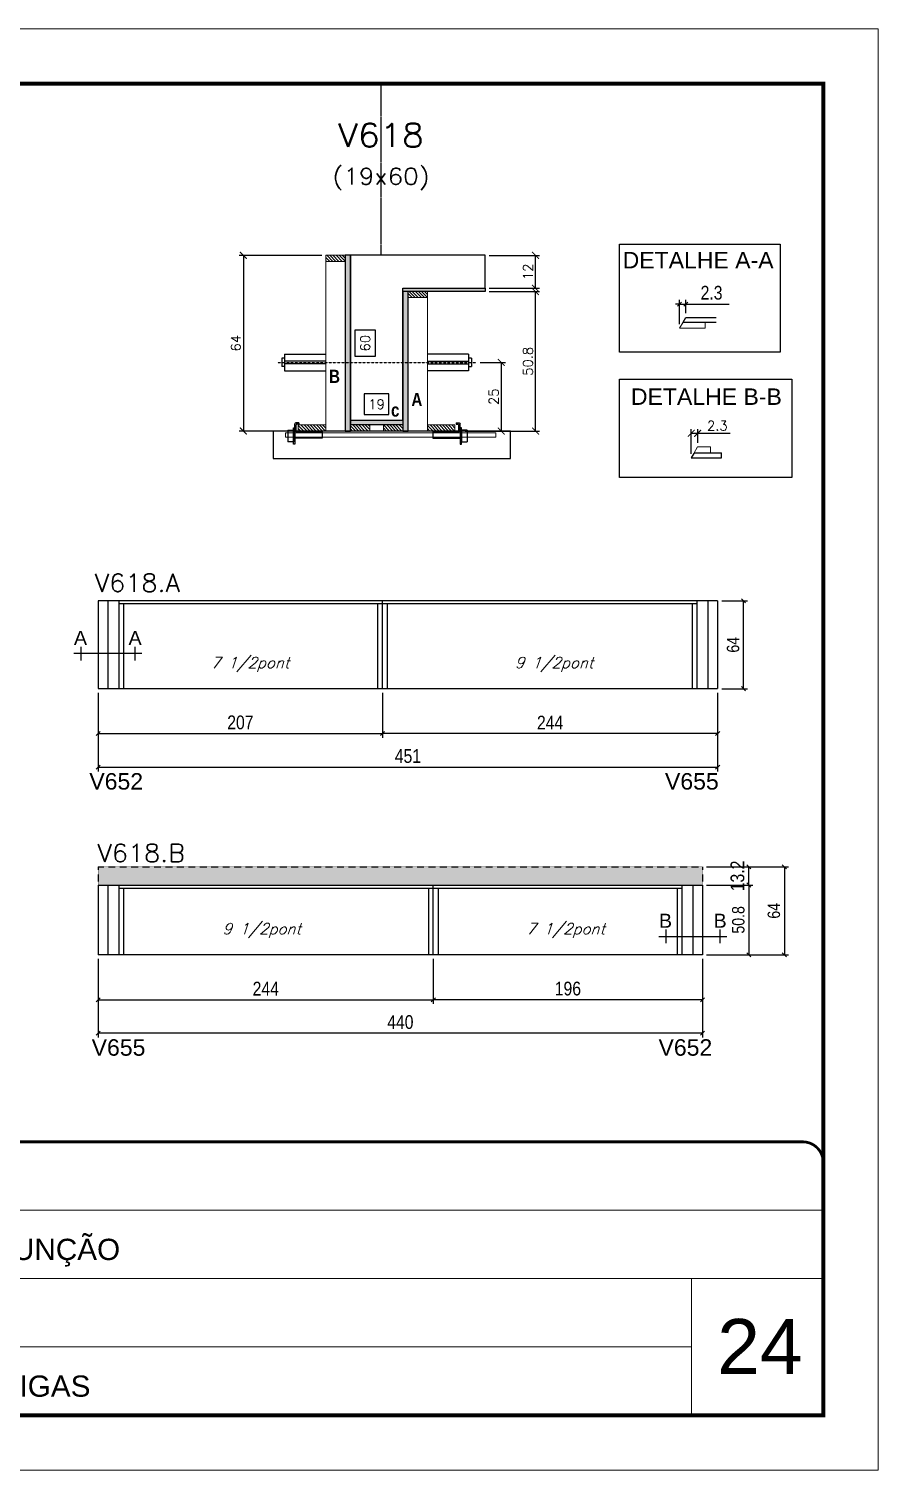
# Model space of a CAD drawing. Extents: x -20960 to -5926, y -2106 to 21915.
# Drawn here: x -6572 to -5953, y 15123 to 16173 of the extents above; entities that cross this region are included whole.
import ezdxf
from ezdxf.enums import TextEntityAlignment as Align

# ---------------------------------------------------------------- set-up
doc = ezdxf.new("R2010")
doc.units = 0
for name, pattern in [('CONTINUO', [0]), ('DASHED', [0.75, 0.5, -0.25]), ('HIDDEN', [0.375, 0.25, -0.125])]:
    doc.linetypes.add(name, pattern=pattern)
for name, color, linetype in [('5', 5, 'Continuous'), ('barrote', 251, 'Continuous'), ('COTA', 241, 'Continuous'), ('Cota Seção (2x)', 4, 'Continuous'), ('detalhes', 4, 'Continuous'), ('Painéis', 200, 'Continuous'), ('presilha', 1, 'Continuous'), ('SARR_2.2x7', 40, 'Continuous'), ('SARR_3.5x7', 81, 'Continuous'), ('TENSOR', 3, 'Continuous'), ('texto', 7, 'Continuous'), ('Texto de Titulo', 7, 'Continuous'), ('Texto Qtd Sarr', 242, 'Continuous')]:
    doc.layers.add(name, color=color, linetype=linetype)
for name, color, linetype, lineweight in [('CARIMBO', 255, 'Continuous', 9), ('CONCRETO', 251, 'Continuous', 25), ('Folhas', 255, 'Continuous', 9), ('Hachura', 251, 'Continuous', 9), ('Madeira', 126, 'Continuous', 18), ('Sarr 2.2x7', 40, 'Continuous', 9), ('SARRAFO DE PRESSAO', 251, 'DASHED', 9), ('SCO-___-LAJ', 2, 'Continuous', 0), ('Texto Seção', 7, 'Continuous', 15)]:
    doc.layers.add(name, color=color, linetype=linetype, lineweight=lineweight)
doc.styles.add('ARIAL', font='arial.ttf')
doc.styles.add('COTA TECNICA', font='techl___.ttf', dxfattribs={"height": 10})
doc.styles.add('COTA TECNICA-50', font='techl___.ttf', dxfattribs={"height": 9})
doc.styles.add('REGUA-120', font='ROMANS.shx', dxfattribs={"height": 15})
doc.styles.add('Romans', font='romans.shx')
doc.styles.get("Standard").update_dxf_attribs({"font": 'arial.ttf'})
doc.styles.add('TECNICA', font='techb___.ttf', dxfattribs={"height": 10})
doc.dimstyles.new('COTA PAINEL-50', dxfattribs={"dimtxt": 9, "dimasz": 3, "dimexe": 3, "dimexo": 3, "dimgap": 3, "dimtad": 1, "dimdec": 1, "dimzin": 12, "dimdsep": 46, "dimtxsty": 'COTA TECNICA-50', "dimblk1": 'OBLIQUE', "dimblk2": 'OBLIQUE', "dimsah": 1, "dimcen": 0.9, "dimclrd": 4, "dimclre": 4, "dimclrt": 240, "dimadec": 1, "dimazin": 3, "dimtfac": 1, "dimtdec": 1, "dimtmove": 0, "dimatfit": 3, "dimfxl": 1, "dimtolj": 1, "dimtzin": 12, "dimarcsym": 0})
doc.dimstyles.new('Cota Seção (2x)', dxfattribs={"dimtxt": 7, "dimasz": 5, "dimexe": 3, "dimexo": 3, "dimgap": 2, "dimtad": 3, "dimdec": 1, "dimlfac": 0.5, "dimzin": 12, "dimdsep": 46, "dimtxsty": 'Romans', "dimblk": 'ARCHTICK', "dimcen": 0, "dimclrd": 4, "dimclre": 4, "dimclrt": 1, "dimadec": 1, "dimazin": 3, "dimtfac": 1, "dimtdec": 1, "dimtmove": 0, "dimatfit": 3, "dimldrblk": 'OBLIQUE', "dimfxl": 1, "dimtolj": 1, "dimtzin": 12, "dimarcsym": 0})
doc.dimstyles.new('Cota Seção interna', dxfattribs={"dimtxt": 7, "dimasz": 6, "dimexe": 0.18, "dimexo": 2, "dimgap": -4, "dimtad": 3, "dimdec": 1, "dimlfac": 0.5, "dimzin": 12, "dimdsep": 46, "dimtxsty": 'Romans', "dimblk": 'ARCHTICK', "dimcen": 0.09, "dimse1": 1, "dimse2": 1, "dimsd1": 1, "dimsd2": 1, "dimclrd": 180, "dimclre": 5, "dimclrt": 1, "dimadec": 0, "dimazin": 3, "dimtfac": 1, "dimtdec": 1, "dimtofl": 0, "dimtmove": 0, "dimatfit": 3, "dimldrblk": 'ARCHTICK', "dimfxl": 1, "dimtolj": 1, "dimtzin": 0, "dimarcsym": 0})
doc.dimstyles.new('PAINEL', dxfattribs={"dimtxt": 10, "dimasz": 3, "dimexe": 3, "dimexo": 3, "dimgap": 3, "dimtad": 1, "dimdec": 1, "dimzin": 12, "dimdsep": 46, "dimtxsty": 'COTA TECNICA', "dimblk1": 'OBLIQUE', "dimblk2": 'OBLIQUE', "dimsah": 1, "dimcen": 0.9, "dimclrd": 4, "dimclre": 4, "dimclrt": 240, "dimadec": 1, "dimazin": 3, "dimtfac": 1, "dimtdec": 1, "dimtmove": 0, "dimatfit": 3, "dimfxl": 1, "dimtolj": 1, "dimtzin": 12, "dimarcsym": 0})

# ---------------------------------------------------------------- blocks, each defined once
blk = doc.blocks.new('9999999999')
at = {"color": 30, "linetype": 'CONTINUO'}
for p, q in [((98564.6, 34379.6), (99584, 34379.6)), ((98564.6, 34329.8), (99488, 34329.8)), ((99584, 34329.8), (99488, 34329.8)), ((99488, 34329.8), (99488, 34230.2)), ((98564.6, 34280), (99488, 34280))]:
    blk.add_line(p, q, dxfattribs=at)
at = {"color": 30, "linetype": 'CONTINUO', "const_width": 2}
blk.add_lwpolyline([(99584, 34230.2), (99584, 34414.4, 0.414214), (99569, 34429.4), (98229, 34429.4, 0.414214), (98214, 34414.4), (98214, 34245.2, 0.414214), (98229, 34230.2), (99584, 34230.2)], format="xyb", dxfattribs=at)
at = {"layer": 'Folhas'}
blk.add_lwpolyline([(98139, 34190.2), (99624, 34190.2), (99624, 35240.2), (98139, 35240.2)], close=True, dxfattribs=at)
at = {"layer": 'Folhas', "color": 30, "const_width": 3}
blk.add_lwpolyline([(98214, 34230.2), (99584, 34230.2), (99584, 35200.2), (98214, 35200.2)], close=True, dxfattribs=at)
at = {"color": 7, "linetype": 'Continuous', "ltscale": 5, "style": 'ARIAL'}
for s, p in [('HOSPITAL ASSUNÇÃO', (98837.7, 34343.3)), ('LATERAIS DE VIGAS', (98837.7, 34243.7))]:
    blk.add_text(s, height=15.483, dxfattribs=at).set_placement(p)
blk = doc.blocks.new('_Oblique')
at = {"color": 0, "linetype": 'ByBlock', "lineweight": -2}
blk.add_line((-0.5, -0.5), (0.5, 0.5), dxfattribs=at)
blk = doc.blocks.new('*D611')
at = {"layer": 'COTA', "color": 4, "linetype": 'ByBlock', "lineweight": -2, "transparency": 16777216}
for p, q in [((-6521.4, 15688.8), (-6521.4, 15656.1)), ((-6314.4, 15688.8), (-6314.4, 15656.1)), ((-6521.4, 15659.1), (-6314.4, 15659.1))]:
    blk.add_line(p, q, dxfattribs=at)
at = {"layer": 'Defpoints', "color": 0, "linetype": 'ByBlock', "transparency": 16777216}
for p in [(-6521.4, 15691.8), (-6314.4, 15691.8), (-6314.4, 15659.1)]:
    blk.add_point(p, dxfattribs=at)
at = {"layer": 'COTA', "color": 4, "linetype": 'ByBlock', "lineweight": -2, "transparency": 16777216, "xscale": 3, "yscale": 3, "zscale": 3, "rotation": 180}
blk.add_blockref('_Oblique', (-6521.4, 15659.1), dxfattribs=at)
at = {"layer": 'COTA', "color": 4, "linetype": 'ByBlock', "lineweight": -2, "transparency": 16777216, "xscale": 3, "yscale": 3, "zscale": 3}
blk.add_blockref('_Oblique', (-6314.4, 15659.1), dxfattribs=at)
at = {"layer": 'COTA', "color": 240, "linetype": 'ByBlock', "transparency": 16777216, "insert": (-6417.9, 15667.2), "char_height": 10, "attachment_point": 5, "style": 'COTA TECNICA'}
blk.add_mtext('\\A1;207', dxfattribs=at)
blk = doc.blocks.new('*D612')
at = {"layer": 'COTA', "color": 4, "linetype": 'ByBlock', "lineweight": -2, "transparency": 16777216}
for p, q in [((-6314.4, 15688.8), (-6314.4, 15656.1)), ((-6070.4, 15688.8), (-6070.4, 15656.1)), ((-6070.4, 15659.1), (-6314.4, 15659.1))]:
    blk.add_line(p, q, dxfattribs=at)
at = {"layer": 'Defpoints', "color": 0, "linetype": 'ByBlock', "transparency": 16777216}
for p in [(-6314.4, 15691.8), (-6070.4, 15691.8), (-6314.4, 15659.1)]:
    blk.add_point(p, dxfattribs=at)
at = {"layer": 'COTA', "color": 4, "linetype": 'ByBlock', "lineweight": -2, "transparency": 16777216, "xscale": 3, "yscale": 3, "zscale": 3, "rotation": 180}
blk.add_blockref('_Oblique', (-6314.4, 15659.1), dxfattribs=at)
at = {"layer": 'COTA', "color": 4, "linetype": 'ByBlock', "lineweight": -2, "transparency": 16777216, "xscale": 3, "yscale": 3, "zscale": 3}
blk.add_blockref('_Oblique', (-6070.4, 15659.1), dxfattribs=at)
at = {"layer": 'COTA', "color": 240, "linetype": 'ByBlock', "transparency": 16777216, "insert": (-6192.4, 15667.1), "char_height": 10, "attachment_point": 5, "style": 'COTA TECNICA'}
blk.add_mtext('\\A1;244', dxfattribs=at)
blk = doc.blocks.new('*D698')
at = {"layer": 'COTA', "color": 4, "lineweight": -2, "ltscale": 25, "transparency": 16777216}
for p, q in [((-6521.4, 15688.8), (-6521.4, 15631.6)), ((-6070.4, 15688.8), (-6070.4, 15631.6)), ((-6521.4, 15634.6), (-6070.4, 15634.6))]:
    blk.add_line(p, q, dxfattribs=at)
at = {"layer": 'Defpoints', "color": 0, "ltscale": 25, "transparency": 16777216}
for p in [(-6521.4, 15691.8), (-6070.4, 15691.8), (-6070.4, 15634.6)]:
    blk.add_point(p, dxfattribs=at)
at = {"layer": 'COTA', "color": 4, "lineweight": -2, "ltscale": 25, "transparency": 16777216, "xscale": 3, "yscale": 3, "zscale": 3, "rotation": 180}
blk.add_blockref('_Oblique', (-6521.4, 15634.6), dxfattribs=at)
at = {"layer": 'COTA', "color": 4, "lineweight": -2, "ltscale": 25, "transparency": 16777216, "xscale": 3, "yscale": 3, "zscale": 3}
blk.add_blockref('_Oblique', (-6070.4, 15634.6), dxfattribs=at)
at = {"layer": 'COTA', "color": 240, "ltscale": 25, "transparency": 16777216, "insert": (-6295.9, 15642.7), "char_height": 10, "attachment_point": 5, "style": 'COTA TECNICA'}
blk.add_mtext('\\A1;451', dxfattribs=at)
blk = doc.blocks.new('*D602')
at = {"layer": 'COTA', "color": 4, "linetype": 'ByBlock', "lineweight": -2, "transparency": 16777216}
for p, q in [((-6277.4, 15495), (-6277.4, 15462.2)), ((-6081.4, 15495), (-6081.4, 15462.2)), ((-6081.4, 15465.2), (-6277.4, 15465.2))]:
    blk.add_line(p, q, dxfattribs=at)
at = {"layer": 'Defpoints', "color": 0, "linetype": 'ByBlock', "transparency": 16777216}
for p in [(-6277.4, 15498), (-6081.4, 15498), (-6277.4, 15465.2)]:
    blk.add_point(p, dxfattribs=at)
at = {"layer": 'COTA', "color": 4, "linetype": 'ByBlock', "lineweight": -2, "transparency": 16777216, "xscale": 3, "yscale": 3, "zscale": 3, "rotation": 180}
blk.add_blockref('_Oblique', (-6277.4, 15465.2), dxfattribs=at)
at = {"layer": 'COTA', "color": 4, "linetype": 'ByBlock', "lineweight": -2, "transparency": 16777216, "xscale": 3, "yscale": 3, "zscale": 3}
blk.add_blockref('_Oblique', (-6081.4, 15465.2), dxfattribs=at)
at = {"layer": 'COTA', "color": 240, "linetype": 'ByBlock', "transparency": 16777216, "insert": (-6179.4, 15473.3), "char_height": 10, "attachment_point": 5, "style": 'COTA TECNICA'}
blk.add_mtext('\\A1;196', dxfattribs=at)
blk = doc.blocks.new('*D603')
at = {"layer": 'COTA', "color": 4, "linetype": 'ByBlock', "lineweight": -2, "transparency": 16777216}
for p, q in [((-6521.4, 15495), (-6521.4, 15462.2)), ((-6277.4, 15495), (-6277.4, 15462.2)), ((-6521.4, 15465.2), (-6277.4, 15465.2))]:
    blk.add_line(p, q, dxfattribs=at)
at = {"layer": 'Defpoints', "color": 0, "linetype": 'ByBlock', "transparency": 16777216}
for p in [(-6521.4, 15498), (-6277.4, 15498), (-6277.4, 15465.2)]:
    blk.add_point(p, dxfattribs=at)
at = {"layer": 'COTA', "color": 4, "linetype": 'ByBlock', "lineweight": -2, "transparency": 16777216, "xscale": 3, "yscale": 3, "zscale": 3, "rotation": 180}
blk.add_blockref('_Oblique', (-6521.4, 15465.2), dxfattribs=at)
at = {"layer": 'COTA', "color": 4, "linetype": 'ByBlock', "lineweight": -2, "transparency": 16777216, "xscale": 3, "yscale": 3, "zscale": 3}
blk.add_blockref('_Oblique', (-6277.4, 15465.2), dxfattribs=at)
at = {"layer": 'COTA', "color": 240, "linetype": 'ByBlock', "transparency": 16777216, "insert": (-6399.4, 15473.3), "char_height": 10, "attachment_point": 5, "style": 'COTA TECNICA'}
blk.add_mtext('\\A1;244', dxfattribs=at)
blk = doc.blocks.new('*D690')
at = {"layer": 'COTA', "color": 4, "lineweight": -2, "ltscale": 25, "transparency": 16777216}
for p, q in [((-6521.4, 15495), (-6521.4, 15437.8)), ((-6081.4, 15495), (-6081.4, 15437.8)), ((-6081.4, 15440.8), (-6521.4, 15440.8))]:
    blk.add_line(p, q, dxfattribs=at)
at = {"layer": 'Defpoints', "color": 0, "ltscale": 25, "transparency": 16777216}
for p in [(-6521.4, 15498), (-6081.4, 15498), (-6521.4, 15440.8)]:
    blk.add_point(p, dxfattribs=at)
at = {"layer": 'COTA', "color": 4, "lineweight": -2, "ltscale": 25, "transparency": 16777216, "xscale": 3, "yscale": 3, "zscale": 3, "rotation": 180}
blk.add_blockref('_Oblique', (-6521.4, 15440.8), dxfattribs=at)
at = {"layer": 'COTA', "color": 4, "lineweight": -2, "ltscale": 25, "transparency": 16777216, "xscale": 3, "yscale": 3, "zscale": 3}
blk.add_blockref('_Oblique', (-6081.4, 15440.8), dxfattribs=at)
at = {"layer": 'COTA', "color": 240, "ltscale": 25, "transparency": 16777216, "insert": (-6301.4, 15448.9), "char_height": 10, "attachment_point": 5, "style": 'COTA TECNICA'}
blk.add_mtext('\\A1;440', dxfattribs=at)
blk = doc.blocks.new('titulo1')
at = {"layer": 'Defpoints', "color": 252, "linetype": 'HIDDEN', "ltscale": 2}
blk.add_line((0, 0), (0, 125), dxfattribs=at)
at = {"layer": 'Defpoints', "style": 'Romans', "oblique": 15}
blk.add_attdef('FOLHA', text='', height=10, dxfattribs=at).set_placement((0, 15.6), align=Align.MIDDLE_CENTER)
at = {"layer": 'Texto Qtd Sarr', "color": 3, "style": 'Romans', "oblique": 15}
for tag, height, p in [('TITULO', 17, (0, 71.4)), ('SEÇÃO', 12, (0, 41.5))]:
    blk.add_attdef(tag, text='', height=height, dxfattribs=at).set_placement(p, align=Align.MIDDLE_CENTER)
blk = doc.blocks.new('_ArchTick')
at = {"color": 0, "linetype": 'ByBlock', "const_width": 0.15}
blk.add_lwpolyline([(-0.5, -0.5), (0.5, 0.5)], dxfattribs=at)
blk = doc.blocks.new('*D604')
at = {"layer": 'COTA', "color": 4, "lineweight": -2, "transparency": 16777216}
for p, q in [((-6236.7, 15981.1), (-6200, 15981.1)), ((-6203, 15879.5), (-6203, 15981.1)), ((-6254.3, 15879.5), (-6200, 15879.5))]:
    blk.add_line(p, q, dxfattribs=at)
at = {"layer": 'Defpoints', "color": 0, "transparency": 16777216}
for p in [(-6239.7, 15981.1), (-6203, 15981.1), (-6257.3, 15879.5)]:
    blk.add_point(p, dxfattribs=at)
at = {"layer": 'COTA', "color": 4, "lineweight": -2, "transparency": 16777216, "xscale": 5, "yscale": 5, "zscale": 5}
for p, rotation in [((-6203, 15981.1), 90), ((-6203, 15879.5), 270)]:
    blk.add_blockref('_ArchTick', p, dxfattribs=dict(at, rotation=rotation))
at = {"layer": 'COTA', "color": 1, "transparency": 16777216, "insert": (-6208.5, 15930.3), "char_height": 7, "attachment_point": 5, "rotation": 90, "style": 'Romans'}
blk.add_mtext('\\A1;50.8', dxfattribs=at)
blk = doc.blocks.new('*D605')
at = {"layer": 'COTA', "color": 4, "lineweight": -2, "transparency": 16777216}
for p, q in [((-6236.7, 16007.5), (-6200, 16007.5)), ((-6203, 15983.5), (-6203, 16007.5)), ((-6236.7, 15983.5), (-6200, 15983.5))]:
    blk.add_line(p, q, dxfattribs=at)
at = {"layer": 'Defpoints', "color": 0, "transparency": 16777216}
for p in [(-6239.7, 16007.5), (-6203, 16007.5), (-6239.7, 15983.5)]:
    blk.add_point(p, dxfattribs=at)
at = {"layer": 'COTA', "color": 4, "lineweight": -2, "transparency": 16777216, "xscale": 5, "yscale": 5, "zscale": 5}
for p, rotation in [((-6203, 16007.5), 90), ((-6203, 15983.5), 270)]:
    blk.add_blockref('_ArchTick', p, dxfattribs=dict(at, rotation=rotation))
at = {"layer": 'COTA', "color": 1, "transparency": 16777216, "insert": (-6208.5, 15995.5), "char_height": 7, "attachment_point": 5, "rotation": 90, "style": 'Romans'}
blk.add_mtext('\\A1;12', dxfattribs=at)
blk = doc.blocks.new('*D606')
at = {"layer": 'Cota Seção (2x)', "color": 180, "lineweight": -2, "transparency": 16777216}
for p, q in [((-6319.5, 15953), (-6334.5, 15953)), ((-6334.5, 15953), (-6334.5, 15934)), ((-6319.5, 15934), (-6319.5, 15953)), ((-6334.5, 15934), (-6319.5, 15934))]:
    blk.add_line(p, q, dxfattribs=at)
at = {"layer": 'Defpoints', "color": 0, "transparency": 16777216}
for p in [(-6315.5, 16007.5), (-6299.7, 16007.5), (-6299.7, 15887.5)]:
    blk.add_point(p, dxfattribs=at)
at = {"layer": 'Cota Seção (2x)', "color": 1, "transparency": 16777216, "insert": (-6327, 15943.5), "char_height": 7, "attachment_point": 5, "rotation": 90, "style": 'Romans'}
blk.add_mtext('\\A1;60', dxfattribs=at)
blk = doc.blocks.new('PRESILHA METÁLICA 1')
at = {"layer": 'presilha'}
for p, q in [((7.5, 10.6), (7.5, 19.9)), ((12, 21), (8.6, 21)), ((9, 11.6), (9, 18.9)), ((12, 19.5), (9.6, 19.5)), ((12, 21), (12, 19.5)), ((0, 13), (6, 13)), ((0, 13), (0, 0)), ((6, 0), (0, 0)), ((6, 15.5), (7.5, 15.5)), ((6, -2.5), (6, 15.5)), ((6, 13), (6, 0)), ((7.5, 15.5), (7.5, -2.5)), ((37.5, 4.1), (7.5, 4.1)), ((37.5, 11), (9.6, 11)), ((37.5, 11), (37.5, 4.1)), ((7.5, -2.5), (6, -2.5))]:
    blk.add_line(p, q, dxfattribs=at)
for centre, radius, start, end in [((8.6, 19.9), 1.14, 90, 180), ((9.6, 18.9), 0.57, 90, 180), ((9.6, 11.6), 0.57, 180, 270)]:
    blk.add_arc(centre, radius, start, end, dxfattribs=at)
blk = doc.blocks.new('*D607')
at = {"layer": 'Cota Seção (2x)', "color": 180, "lineweight": -2, "transparency": 16777216}
for p, q in [((-6309.7, 15906.5), (-6327.7, 15906.5)), ((-6327.7, 15906.5), (-6327.7, 15891.5)), ((-6309.7, 15891.5), (-6309.7, 15906.5)), ((-6327.7, 15891.5), (-6309.7, 15891.5))]:
    blk.add_line(p, q, dxfattribs=at)
at = {"layer": 'Defpoints', "color": 0, "transparency": 16777216}
for p in [(-6299.7, 15887.5), (-6337.7, 15879.5), (-6299.7, 15879.5)]:
    blk.add_point(p, dxfattribs=at)
at = {"layer": 'Cota Seção (2x)', "color": 1, "transparency": 16777216, "insert": (-6318.7, 15899), "char_height": 7, "attachment_point": 5, "style": 'Romans'}
blk.add_mtext('\\A1;19', dxfattribs=at)
blk = doc.blocks.new('*D608')
at = {"layer": 'COTA', "color": 4, "lineweight": -2, "transparency": 16777216}
for p, q in [((-6358.7, 16007.5), (-6418.7, 16007.5)), ((-6415.7, 16007.5), (-6415.7, 15879.5)), ((-6358.7, 15879.5), (-6418.7, 15879.5))]:
    blk.add_line(p, q, dxfattribs=at)
at = {"layer": 'Defpoints', "color": 0, "transparency": 16777216}
for p in [(-6355.7, 16007.5), (-6415.7, 15879.5), (-6355.7, 15879.5)]:
    blk.add_point(p, dxfattribs=at)
at = {"layer": 'COTA', "color": 4, "lineweight": -2, "transparency": 16777216, "xscale": 5, "yscale": 5, "zscale": 5}
for p, rotation in [((-6415.7, 16007.5), 90), ((-6415.7, 15879.5), 270)]:
    blk.add_blockref('_ArchTick', p, dxfattribs=dict(at, rotation=rotation))
at = {"layer": 'COTA', "color": 1, "transparency": 16777216, "insert": (-6421.2, 15943.5), "char_height": 7, "attachment_point": 5, "rotation": 90, "style": 'Romans'}
blk.add_mtext('\\A1;64', dxfattribs=at)
blk = doc.blocks.new('*D609')
at = {"layer": 'COTA', "color": 4, "lineweight": -2, "transparency": 16777216}
for p, q in [((-6243.4, 15929.5), (-6224.9, 15929.5)), ((-6227.9, 15929.5), (-6227.9, 15879.5)), ((-6243.4, 15879.5), (-6224.9, 15879.5))]:
    blk.add_line(p, q, dxfattribs=at)
at = {"layer": 'Defpoints', "color": 0, "transparency": 16777216}
for p in [(-6246.4, 15929.5), (-6246.4, 15879.5), (-6227.9, 15879.5)]:
    blk.add_point(p, dxfattribs=at)
at = {"layer": 'COTA', "color": 4, "lineweight": -2, "transparency": 16777216, "xscale": 5, "yscale": 5, "zscale": 5}
for p, rotation in [((-6227.9, 15929.5), 90), ((-6227.9, 15879.5), 270)]:
    blk.add_blockref('_ArchTick', p, dxfattribs=dict(at, rotation=rotation))
at = {"layer": 'COTA', "color": 1, "transparency": 16777216, "insert": (-6233.4, 15904.5), "char_height": 7, "attachment_point": 5, "rotation": 90, "style": 'Romans'}
blk.add_mtext('\\A1;25', dxfattribs=at)
blk = doc.blocks.new('*D691')
at = {"layer": 'COTA', "color": 4, "lineweight": -2, "transparency": 16777216}
for p, q in [((-6067.4, 15755.8), (-6048.6, 15755.8)), ((-6051.6, 15691.8), (-6051.6, 15755.8)), ((-6067.4, 15691.8), (-6048.6, 15691.8))]:
    blk.add_line(p, q, dxfattribs=at)
at = {"layer": 'Defpoints', "color": 0, "transparency": 16777216}
for p in [(-6070.4, 15755.8), (-6051.6, 15755.8), (-6070.4, 15691.8)]:
    blk.add_point(p, dxfattribs=at)
at = {"layer": 'COTA', "color": 4, "lineweight": -2, "transparency": 16777216, "xscale": 3, "yscale": 3, "zscale": 3}
for p, rotation in [((-6051.6, 15755.8), 90), ((-6051.6, 15691.8), 270)]:
    blk.add_blockref('_Oblique', p, dxfattribs=dict(at, rotation=rotation))
at = {"layer": 'COTA', "color": 240, "transparency": 16777216, "insert": (-6059.1, 15723.8), "char_height": 9, "attachment_point": 5, "rotation": 90, "style": 'COTA TECNICA-50'}
blk.add_mtext('\\A1;64', dxfattribs=at)
blk = doc.blocks.new('*D692')
at = {"layer": 'COTA', "color": 4, "lineweight": -2, "transparency": 16777216}
for p, q in [((-6078.4, 15548.8), (-6044.7, 15548.8)), ((-6047.7, 15548.8), (-6047.7, 15498)), ((-6078.4, 15498), (-6044.7, 15498))]:
    blk.add_line(p, q, dxfattribs=at)
at = {"layer": 'Defpoints', "color": 0, "transparency": 16777216}
for p in [(-6081.4, 15548.8), (-6081.4, 15498), (-6047.7, 15498)]:
    blk.add_point(p, dxfattribs=at)
at = {"layer": 'COTA', "color": 4, "lineweight": -2, "transparency": 16777216, "xscale": 3, "yscale": 3, "zscale": 3}
for p, rotation in [((-6047.7, 15548.8), 90), ((-6047.7, 15498), 270)]:
    blk.add_blockref('_Oblique', p, dxfattribs=dict(at, rotation=rotation))
at = {"layer": 'COTA', "color": 240, "transparency": 16777216, "insert": (-6055.3, 15523.4), "char_height": 9, "attachment_point": 5, "rotation": 90, "style": 'COTA TECNICA-50'}
blk.add_mtext('\\A1;50.8', dxfattribs=at)
blk = doc.blocks.new('*D693')
at = {"layer": 'COTA', "color": 4, "linetype": 'ByBlock', "lineweight": -2, "transparency": 16777216}
for p, q in [((-6078.4, 15562), (-6044.7, 15562)), ((-6047.7, 15548.8), (-6047.7, 15562)), ((-6078.4, 15548.8), (-6044.7, 15548.8))]:
    blk.add_line(p, q, dxfattribs=at)
at = {"layer": 'Defpoints', "color": 0, "linetype": 'ByBlock', "transparency": 16777216}
for p in [(-6081.4, 15562), (-6047.7, 15562), (-6081.4, 15548.8)]:
    blk.add_point(p, dxfattribs=at)
at = {"layer": 'COTA', "color": 4, "linetype": 'ByBlock', "lineweight": -2, "transparency": 16777216, "xscale": 3, "yscale": 3, "zscale": 3}
for p, rotation in [((-6047.7, 15562), 90), ((-6047.7, 15548.8), 270)]:
    blk.add_blockref('_Oblique', p, dxfattribs=dict(at, rotation=rotation))
at = {"layer": 'COTA', "color": 240, "linetype": 'ByBlock', "transparency": 16777216, "insert": (-6055.9, 15555.4), "char_height": 10, "attachment_point": 5, "rotation": 90, "style": 'COTA TECNICA'}
blk.add_mtext('\\A1;13.2', dxfattribs=at)
blk = doc.blocks.new('*D694')
at = {"layer": 'COTA', "color": 4, "lineweight": -2, "transparency": 16777216}
for p, q in [((-6078.4, 15562), (-6018.8, 15562)), ((-6021.8, 15562), (-6021.8, 15498)), ((-6078.4, 15498), (-6018.8, 15498))]:
    blk.add_line(p, q, dxfattribs=at)
at = {"layer": 'Defpoints', "color": 0, "transparency": 16777216}
for p in [(-6081.4, 15562), (-6081.4, 15498), (-6021.8, 15498)]:
    blk.add_point(p, dxfattribs=at)
at = {"layer": 'COTA', "color": 4, "lineweight": -2, "transparency": 16777216, "xscale": 3, "yscale": 3, "zscale": 3}
for p, rotation in [((-6021.8, 15562), 90), ((-6021.8, 15498), 270)]:
    blk.add_blockref('_Oblique', p, dxfattribs=dict(at, rotation=rotation))
at = {"layer": 'COTA', "color": 240, "transparency": 16777216, "insert": (-6029.4, 15530), "char_height": 9, "attachment_point": 5, "rotation": 90, "style": 'COTA TECNICA-50'}
blk.add_mtext('\\A1;64', dxfattribs=at)
blk = doc.blocks.new('*D688')
at = {"layer": 'COTA', "color": 4, "lineweight": -2, "transparency": 16777216}
for p, q in [((-6089.6, 15862.9), (-6089.6, 15880.9)), ((-6089.6, 15877.9), (-6084.9, 15877.9)), ((-6084.9, 15870.9), (-6084.9, 15880.9)), ((-6084.9, 15877.9), (-6061.3, 15877.9))]:
    blk.add_line(p, q, dxfattribs=at)
at = {"layer": 'Defpoints', "color": 0, "transparency": 16777216}
for p in [(-6084.9, 15877.9), (-6084.9, 15867.9), (-6089.6, 15859.9)]:
    blk.add_point(p, dxfattribs=at)
at = {"layer": 'COTA', "color": 4, "lineweight": -2, "transparency": 16777216, "xscale": 5, "yscale": 5, "zscale": 5, "rotation": 180}
blk.add_blockref('_ArchTick', (-6089.6, 15877.9), dxfattribs=at)
at = {"layer": 'COTA', "color": 4, "lineweight": -2, "transparency": 16777216, "xscale": 5, "yscale": 5, "zscale": 5}
blk.add_blockref('_ArchTick', (-6084.9, 15877.9), dxfattribs=at)
at = {"layer": 'COTA', "color": 1, "transparency": 16777216, "insert": (-6070.6, 15883.4), "char_height": 7, "attachment_point": 5, "style": 'Romans'}
blk.add_mtext('\\A1;2.3', dxfattribs=at)
blk = doc.blocks.new('*D689')
at = {"layer": 'COTA', "color": 4, "linetype": 'ByBlock', "lineweight": -2, "transparency": 16777216}
for p, q in [((-6098.1, 15972), (-6101.1, 15972)), ((-6098.1, 15957.3), (-6098.1, 15975)), ((-6098.1, 15972), (-6093.5, 15972)), ((-6093.5, 15965.3), (-6093.5, 15975)), ((-6093.5, 15972), (-6062.1, 15972))]:
    blk.add_line(p, q, dxfattribs=at)
at = {"layer": 'Defpoints', "color": 0, "linetype": 'ByBlock', "transparency": 16777216}
for p in [(-6093.5, 15972), (-6093.5, 15962.3), (-6098.1, 15954.3)]:
    blk.add_point(p, dxfattribs=at)
at = {"layer": 'COTA', "color": 4, "linetype": 'ByBlock', "lineweight": -2, "transparency": 16777216, "xscale": 3, "yscale": 3, "zscale": 3}
blk.add_blockref('_Oblique', (-6098.1, 15972), dxfattribs=at)
at = {"layer": 'COTA', "color": 4, "linetype": 'ByBlock', "lineweight": -2, "transparency": 16777216, "xscale": 3, "yscale": 3, "zscale": 3, "rotation": 180}
blk.add_blockref('_Oblique', (-6093.5, 15972), dxfattribs=at)
at = {"layer": 'COTA', "color": 240, "linetype": 'ByBlock', "transparency": 16777216, "insert": (-6074.8, 15980.2), "char_height": 10, "attachment_point": 5, "style": 'COTA TECNICA'}
blk.add_mtext('\\A1;2.3', dxfattribs=at)

msp = doc.modelspace()

# ---------------------------------------------------------------- hatches: boundary and pattern name
at = {"layer": 'COTA', "linetype": 'DASHED', "ltscale": 0.3}
h = msp.add_hatch(dxfattribs=at)
h.set_pattern_fill('AR-CONC', color=256, scale=0.03)
h.set_pattern_definition([(50, (-139220.288, -17953.525), (5.46554007, -0.47817257), [0.5715, -6.2865]), (355, (-139220.288, -17953.525), (-1.05730264, 5.73170536), [0.4572, -5.02921753]), (100.4514447, (-139219.8324, -17953.565), (4.40823741, 5.25353256), [0.48570026, -5.34270734]), (46.1842, (-139220.288, -17952.001), (8.13237123, -1.26126984), [0.85725, -9.42975]), (96.6355576, (-139219.61, -17952.106), (7.122124, 7.42278374), [0.7285507, -8.01406824]), (351.184151, (-139220.288, -17952.001), (7.122124, 7.42278374), [0.685799, -7.54379196]), (21, (-139219.526, -17952.382), (4.54843174, -3.06795595), [0.5715, -6.2865]), (326, (-139219.526, -17952.382), (1.85406085, 5.52563898), [0.4572, -5.0292]), (71.451445, (-139219.147, -17952.6376), (6.40249258, 2.45768307), [0.48570026, -5.34269813]), (37.5, (-139220.2879, -17953.525), (0.092658098, 2.536651166), [0, -4.96824, 0, -5.1054, 0, -5.04825]), (7.5, (-139220.288, -17953.525), (2.004589875, 3.005417245), [0, -2.91084, 0, -4.85394, 0, -1.92405]), (327.5, (-139221.9871, -17953.525), (4.067717855, -0.17186232), [0, -1.905, 0, -5.9436, 0, -7.8867]), (317.5, (-139222.749, -17953.525), (4.44387544, 0.76279473), [0, -2.4765, 0, -3.94716, 0, -5.6007])])
h.paths.add_polyline_path([(-6081.45, 15548.78), (-6081.45, 15561.98), (-6521.44, 15561.98), (-6521.44, 15548.78)])
at = {"layer": 'Hachura'}
h = msp.add_hatch(dxfattribs=at)
h.set_pattern_fill('ANSI31', color=256, scale=0.5, angle=270, style=0)
h.set_pattern_definition([(315, (16534.349, 7699.8717), (1.12253202, 1.12253202), [])])
h.paths.add_polyline_path([(-6355.71, 16003.12), (-6355.71, 16007.52), (-6341.71, 16007.52), (-6341.71, 16003.12)])
h = msp.add_hatch(color=256, dxfattribs=at)
h.dxf.hatch_style = 1
h.paths.add_polyline_path([(-6337.71, 16007.52), (-6341.71, 16007.52), (-6341.71, 15879.52), (-6337.71, 15879.52)])
h = msp.add_hatch(color=256, dxfattribs=at)
h.dxf.hatch_style = 1
h.paths.add_polyline_path([(-6299.71, 15981.12), (-6299.71, 15983.52), (-6239.71, 15983.52), (-6239.71, 15981.12)])
h = msp.add_hatch(color=256, dxfattribs=at)
h.dxf.hatch_style = 1
h.paths.add_polyline_path([(-6295.71, 15981.12), (-6299.71, 15981.12), (-6299.71, 15879.52), (-6295.71, 15879.52)])
h = msp.add_hatch(dxfattribs=at)
h.set_pattern_fill('ANSI31', color=256, scale=0.5, angle=270, style=0)
h.set_pattern_definition([(315, (16594.349, 7673.4717), (1.12253202, 1.12253202), [])])
h.paths.add_polyline_path([(-6295.71, 15976.72), (-6295.71, 15981.12), (-6281.71, 15981.12), (-6281.71, 15976.72)])
h = msp.add_hatch(color=256, dxfattribs=at)
h.dxf.hatch_style = 1
h.paths.add_polyline_path([(-6337.71, 15883.92), (-6337.71, 15887.52), (-6299.71, 15887.52), (-6299.71, 15883.92)])
h = msp.add_hatch(dxfattribs=at)
h.set_pattern_fill('ANSI31', color=256, scale=0.5, angle=270, style=0)
h.set_pattern_definition([(315, (16500.349, 7649.8717), (1.12253202, 1.12253202), [])])
h.paths.add_polyline_path([(-6355.71, 15879.52), (-6355.71, 15883.92), (-6375.71, 15883.92), (-6375.71, 15879.52)])
h = msp.add_hatch(dxfattribs=at)
h.set_pattern_fill('ANSI31', color=256, scale=0.5, angle=270, style=0)
h.set_pattern_definition([(315, (16603.151, 7649.8717), (1.12253202, 1.12253202), [])])
h.paths.add_polyline_path([(-6337.71, 15879.52), (-6337.71, 15883.92), (-6323.71, 15883.92), (-6323.71, 15879.52)])
h = msp.add_hatch(dxfattribs=at)
h.set_pattern_fill('ANSI31', color=256, scale=0.5, angle=270, style=0)
h.set_pattern_definition([(315, (16603.149, 7649.8717), (1.12253202, 1.12253202), [])])
h.paths.add_polyline_path([(-6299.71, 15879.52), (-6299.71, 15883.92), (-6313.71, 15883.92), (-6313.71, 15879.52)])
h = msp.add_hatch(dxfattribs=at)
h.set_pattern_fill('ANSI31', color=256, scale=0.5, angle=270, style=0)
h.set_pattern_definition([(315, (16594.349, 7649.8717), (1.12253202, 1.12253202), [])])
h.paths.add_polyline_path([(-6261.71, 15879.52), (-6261.71, 15883.92), (-6281.71, 15883.92), (-6281.71, 15879.52)])

# ---------------------------------------------------------------- linework, layer by layer
at = {"ltscale": 3}
for p, q in [((-6387.71, 15932.49), (-6387.71, 15926.49)), ((-6385.71, 15932.49), (-6387.71, 15932.49)), ((-6385.71, 15935.49), (-6385.71, 15923.49)), ((-6385.71, 15935.49), (-6355.71, 15935.49)), ((-6355.71, 15930.49), (-6385.71, 15930.49)), ((-6251.71, 15935.49), (-6281.71, 15935.49)), ((-6281.71, 15930.49), (-6251.71, 15930.49)), ((-6251.71, 15935.49), (-6251.71, 15923.49)), ((-6249.71, 15932.49), (-6251.71, 15932.49)), ((-6249.71, 15932.49), (-6249.71, 15926.49)), ((-6385.71, 15926.49), (-6387.71, 15926.49)), ((-6355.71, 15928.49), (-6385.71, 15928.49)), ((-6385.71, 15923.49), (-6355.71, 15923.49)), ((-6281.71, 15928.49), (-6251.71, 15928.49)), ((-6251.71, 15923.49), (-6281.71, 15923.49)), ((-6251.71, 15926.49), (-6249.71, 15926.49))]:
    msp.add_line(p, q, dxfattribs=at)
at = {"linetype": 'ByBlock'}
msp.add_lwpolyline([(-6141.78, 16015.55), (-6024.78, 16015.55), (-6024.78, 15936.89), (-6141.78, 15936.89)], close=True, dxfattribs=at)
at = {"ltscale": 25}
msp.add_lwpolyline([(-6141.78, 15917.2), (-6016.44, 15917.2), (-6016.44, 15845.64), (-6141.78, 15845.64)], close=True, dxfattribs=at)
at = {"layer": 'barrote'}
msp.add_lwpolyline([(-6394.08, 15859.52), (-6221.11, 15859.52), (-6221.11, 15879.52), (-6394.08, 15879.52)], close=True, dxfattribs=at)
at = {"layer": 'CONCRETO'}
msp.add_lwpolyline([(-6299.71, 15983.52), (-6239.71, 15983.52), (-6239.71, 16007.52), (-6337.71, 16007.52), (-6337.71, 15883.92), (-6337.71, 15883.92), (-6337.71, 15887.52), (-6299.71, 15887.52)], close=True, dxfattribs=at)
at = {"layer": 'COTA', "linetype": 'DASHED', "ltscale": 0.3}
for p, q in [((-6521.44, 15561.98), (-6081.45, 15561.98)), ((-6521.44, 15561.98), (-6521.44, 15548.78)), ((-6081.45, 15561.98), (-6081.45, 15548.78))]:
    msp.add_line(p, q, dxfattribs=at)
at = {"layer": 'detalhes'}
for p, q in [((-6534.12, 15722.41), (-6534.12, 15712.41)), ((-6494.76, 15722.41), (-6494.76, 15712.41)), ((-6489.76, 15717.41), (-6539.12, 15717.41)), ((-6113.12, 15511.38), (-6063.76, 15511.38)), ((-6108.12, 15516.38), (-6108.12, 15506.38)), ((-6068.76, 15516.38), (-6068.76, 15506.38))]:
    msp.add_line(p, q, dxfattribs=at)
at = {"layer": 'Madeira'}
for points in [[(-6355.71, 16003.12), (-6355.71, 16007.52), (-6341.71, 16007.52), (-6341.71, 16003.12)], [(-6355.71, 16007.52), (-6341.71, 16007.52), (-6341.71, 15879.52), (-6355.71, 15879.52)], [(-6295.71, 15976.72), (-6295.71, 15981.12), (-6281.71, 15981.12), (-6281.71, 15976.72)], [(-6295.71, 15981.12), (-6281.71, 15981.12), (-6281.71, 15879.52), (-6295.71, 15879.52)], [(-6355.71, 15879.52), (-6355.71, 15883.92), (-6375.71, 15883.92), (-6375.71, 15879.52)], [(-6337.71, 15879.52), (-6337.71, 15883.92), (-6323.71, 15883.92), (-6323.71, 15879.52)], [(-6299.71, 15879.52), (-6299.71, 15883.92), (-6313.71, 15883.92), (-6313.71, 15879.52)], [(-6261.71, 15879.52), (-6261.71, 15883.92), (-6281.71, 15883.92), (-6281.71, 15879.52)]]:
    msp.add_lwpolyline(points, close=True, dxfattribs=at)
at = {"layer": 'Painéis'}
for p, q in [((-6095.6, 15958.73), (-6093.52, 15962.33)), ((-6093.52, 15962.33), (-6071.52, 15962.33)), ((-6095.6, 15958.73), (-6071.52, 15958.73)), ((-6087.77, 15863.05), (-6089.57, 15859.93)), ((-6089.57, 15859.93), (-6067.57, 15859.93)), ((-6087.49, 15863.53), (-6067.57, 15863.53)), ((-6067.57, 15859.93), (-6067.57, 15863.53))]:
    msp.add_line(p, q, dxfattribs=at)
at = {"layer": 'Painéis', "linetype": 'ByBlock'}
for p, q in [((-6070.44, 15755.85), (-6521.44, 15755.85)), ((-6521.44, 15755.85), (-6521.44, 15691.85)), ((-6314.44, 15691.85), (-6314.44, 15755.85)), ((-6070.44, 15755.85), (-6070.44, 15691.85)), ((-6521.44, 15691.85), (-6070.44, 15691.85)), ((-6521.44, 15548.78), (-6081.44, 15548.78)), ((-6521.44, 15548.78), (-6521.44, 15497.98)), ((-6277.44, 15497.98), (-6277.44, 15548.78)), ((-6081.44, 15548.78), (-6081.44, 15497.98)), ((-6081.44, 15497.98), (-6521.44, 15497.98))]:
    msp.add_line(p, q, dxfattribs=at)
at = {"layer": 'Painéis'}
for points in [[(-6337.71, 16007.52), (-6341.71, 16007.52), (-6341.71, 15879.52), (-6337.71, 15879.52)], [(-6299.71, 15981.12), (-6299.71, 15983.52), (-6239.71, 15983.52), (-6239.71, 15981.12)], [(-6295.71, 15981.12), (-6299.71, 15981.12), (-6299.71, 15879.52), (-6295.71, 15879.52)], [(-6337.71, 15883.92), (-6337.71, 15887.52), (-6299.71, 15887.52), (-6299.71, 15883.92)]]:
    msp.add_lwpolyline(points, close=True, dxfattribs=at)
at = {"layer": 'Sarr 2.2x7'}
for p, q in [((-6095.6, 15958.73), (-6098.14, 15954.33)), ((-6098.14, 15954.33), (-6079.52, 15954.33)), ((-6079.52, 15954.33), (-6079.52, 15958.73)), ((-6087.77, 15863.05), (-6084.95, 15867.93)), ((-6084.95, 15867.93), (-6075.57, 15867.93)), ((-6075.57, 15867.93), (-6075.57, 15863.53))]:
    msp.add_line(p, q, dxfattribs=at)
at = {"layer": 'SARR_2.2x7', "linetype": 'Continuous'}
for p, q in [((-6514.44, 15755.85), (-6514.44, 15691.85)), ((-6314.44, 15753.65), (-6506.44, 15753.65)), ((-6085.44, 15753.65), (-6314.44, 15753.65)), ((-6077.44, 15755.85), (-6077.44, 15691.85)), ((-6514.44, 15548.78), (-6514.44, 15497.98)), ((-6506.44, 15546.58), (-6277.44, 15546.58)), ((-6277.44, 15546.58), (-6096.44, 15546.58)), ((-6088.44, 15548.78), (-6088.44, 15497.98))]:
    msp.add_line(p, q, dxfattribs=at)
at = {"layer": 'SARR_3.5x7'}
for p, q in [((-6506.44, 15755.85), (-6506.44, 15691.85)), ((-6502.94, 15753.65), (-6502.94, 15691.85)), ((-6317.94, 15753.65), (-6317.94, 15691.85)), ((-6310.94, 15753.65), (-6310.94, 15691.85)), ((-6088.94, 15753.65), (-6088.94, 15691.85)), ((-6085.44, 15755.85), (-6085.44, 15691.85)), ((-6506.44, 15548.78), (-6506.44, 15497.98)), ((-6502.94, 15546.58), (-6502.94, 15497.98)), ((-6280.94, 15546.58), (-6280.94, 15497.98)), ((-6273.94, 15546.58), (-6273.94, 15497.98)), ((-6099.94, 15546.58), (-6099.94, 15497.98)), ((-6096.44, 15548.78), (-6096.44, 15497.98))]:
    msp.add_line(p, q, dxfattribs=at)
at = {"layer": 'SCO-___-LAJ', "color": 1}
msp.add_lwpolyline([(-6385.07, 15878.18), (-6231.77, 15878.18), (-6231.77, 15874.98), (-6385.07, 15874.98)], close=True, dxfattribs=at)
at = {"layer": 'TENSOR', "linetype": 'HIDDEN', "ltscale": 0.5}
msp.add_line((-6390.71, 15929.49), (-6246.41, 15929.49), dxfattribs=at)

# ---------------------------------------------------------------- block references
at = {"layer": 'presilha', "yscale": 0.6666666666666666, "zscale": 0.6666666666666666}
for p, xscale in [((-6383.29, 15871.55), 0.6666666666666666), ((-6252.84, 15871.55), -0.6666666666666666)]:
    msp.add_blockref('PRESILHA METÁLICA 1', p, dxfattribs=dict(at, xscale=xscale))
at = {"layer": 'SARRAFO DE PRESSAO', "color": 6, "linetype": 'ByBlock'}
msp.add_blockref('9999999999', (-105577.48, -19067.69), dxfattribs=at)
at = {"layer": 'Texto Seção'}
ref = msp.add_blockref('titulo1', (-6315.47, 16007.52), dxfattribs=at)
ref.add_attrib('TITULO', 'V618', dxfattribs={"layer": 'Texto de Titulo', "color": 7, "height": 17, "style": 'Romans', "width": 1.1}).set_placement((-6315.47, 16095.02), align=Align.MIDDLE_CENTER)
ref.add_attrib('SEÇÃO', '(19x60)', dxfattribs={"layer": 'Texto de Titulo', "color": 7, "height": 12, "style": 'Romans', "width": 1.1}).set_placement((-6315.47, 16065.02), align=Align.MIDDLE_CENTER)

# ---------------------------------------------------------------- texts
at = {"layer": '5', "color": 7, "linetype": 'Continuous'}
for s, p in [('DETALHE A-A', (-6139.55, 15998.02)), ('DETALHE B-B', (-6133.52, 15898.57))]:
    msp.add_text(s, height=12, rotation=359.99996, dxfattribs=at).set_placement(p)
at = {"layer": '5', "linetype": 'Continuous'}
for s, rotation, p in [('V652', 359.99996, (-6527.88, 15618.31)), ('V655', 359.99996, (-6108.72, 15618.31)), ('V655', 0.00004, (-6526.19, 15424.44)), ('V652', 0.00004, (-6113.43, 15424.44))]:
    msp.add_text(s, height=12, rotation=rotation, dxfattribs=at).set_placement(p)
at = {"layer": 'CARIMBO', "style": 'ARIAL'}
msp.add_text('24', height=40, dxfattribs=at).set_placement((-6070.64, 15192.66))
at = {"layer": 'detalhes', "style": 'TECNICA'}
for s, p in [('B', (-6353.32, 15914.55)), ('c', (-6308.19, 15890.01)), ('A', (-6293.36, 15897.71))]:
    msp.add_text(s, height=9.6, dxfattribs=at).set_placement(p)
at = {"layer": 'detalhes', "color": 0, "linetype": 'Continuous', "style": 'ARIAL'}
for s, p in [('A', (-6534.32, 15728.82)), ('A', (-6494.56, 15728.82)), ('B', (-6108.32, 15522.79)), ('B', (-6068.56, 15522.79))]:
    msp.add_text(s, height=10.22, dxfattribs=at).set_placement(p, align=Align.MIDDLE_CENTER)
at = {"layer": 'texto', "color": 2, "char_height": 8, "attachment_point": 5, "style": 'Romans'}
for s, insert in [('{\\Q19;\\C256;7 1/2pont}', (-6410.84, 15709.5)), ('{\\Q19;\\C256;9 1/2pont}', (-6189.48, 15709.5)), ('{\\Q19;\\C256;9 1/2pont}', (-6402.4, 15515.63)), ('{\\Q19;\\C256;7 1/2pont}', (-6181.05, 15515.63))]:
    msp.add_mtext(s, dxfattribs=dict(at, insert=insert))
at = {"layer": 'Texto Seção', "style": 'REGUA-120', "width": 1.05}
for s, p in [('V618.A', (-6523.86, 15762.47)), ('V618.B', (-6521.95, 15565.62))]:
    msp.add_text(s, height=13, dxfattribs=at).set_placement(p)

# ---------------------------------------------------------------- dimensions: what is measured, and where the dimension line sits
at = {"layer": 'COTA'}
for base, p1, p2, dimstyle, picture, middle in [((-6415.68, 15879.52), (-6355.71, 16007.52), (-6355.71, 15879.52), 'Cota Seção (2x)', '*D608', (-6421.18, 15943.52)), ((-6202.99, 16007.52), (-6239.71, 15983.52), (-6239.71, 16007.52), 'Cota Seção (2x)', '*D605', (-6208.49, 15995.52)), ((-6202.99, 15981.12), (-6257.31, 15879.52), (-6239.71, 15981.12), 'Cota Seção (2x)', '*D604', (-6208.49, 15930.32)), ((-6227.85, 15879.52), (-6246.41, 15929.49), (-6246.41, 15879.52), 'Cota Seção (2x)', '*D609', (-6233.35, 15904.5)), ((-6051.56, 15755.85), (-6070.44, 15691.85), (-6070.44, 15755.85), 'COTA PAINEL-50', '*D691', (-6059.15, 15723.85)), ((-6021.81, 15497.98), (-6081.45, 15561.98), (-6081.44, 15497.98), 'COTA PAINEL-50', '*D694', (-6029.41, 15529.98)), ((-6047.73, 15497.98), (-6081.44, 15548.78), (-6081.44, 15497.98), 'COTA PAINEL-50', '*D692', (-6055.35, 15523.38))]:
    dim = msp.add_linear_dim(base=base, p1=p1, p2=p2, angle=90, dimstyle=dimstyle, dxfattribs=at)
    dim.commit()
    dim.dimension.update_dxf_attribs({"geometry": picture, "text_midpoint": middle})
at = {"layer": 'COTA', "linetype": 'ByBlock'}
dim = msp.add_linear_dim(base=(-6093.52, 15971.97), p1=(-6098.14, 15954.33), p2=(-6093.52, 15962.33), dimstyle='PAINEL', override={"dimlfac": 0.5}, dxfattribs=at)
dim.commit()
dim.dimension.update_dxf_attribs({"geometry": '*D689', "text_midpoint": (-6074.81, 15980.19)})
at = {"layer": 'COTA'}
dim = msp.add_linear_dim(base=(-6084.95, 15877.92), p1=(-6089.57, 15859.93), p2=(-6084.95, 15867.93), dimstyle='Cota Seção (2x)', dxfattribs=at)
dim.commit()
dim.dimension.update_dxf_attribs({"geometry": '*D688', "text_midpoint": (-6070.62, 15883.42)})
at = {"layer": 'COTA', "linetype": 'ByBlock'}
for p1, picture, middle in [((-6521.44, 15691.85), '*D611', (-6417.94, 15667.16)), ((-6070.44, 15691.85), '*D612', (-6192.44, 15667.13))]:
    dim = msp.add_linear_dim(base=(-6314.44, 15659.06), p1=p1, p2=(-6314.44, 15691.85), dimstyle='PAINEL', dxfattribs=at)
    dim.commit()
    dim.dimension.update_dxf_attribs({"geometry": picture, "text_midpoint": middle})
at = {"layer": 'COTA', "ltscale": 25}
dim = msp.add_linear_dim(base=(-6070.44, 15634.62), p1=(-6521.44, 15691.85), p2=(-6070.44, 15691.85), dimstyle='PAINEL', dxfattribs=at)
dim.commit()
dim.dimension.update_dxf_attribs({"geometry": '*D698', "text_midpoint": (-6295.94, 15642.73)})
at = {"layer": 'COTA', "linetype": 'ByBlock'}
dim = msp.add_linear_dim(base=(-6047.73, 15561.98), p1=(-6081.45, 15548.78), p2=(-6081.45, 15561.98), angle=90, dimstyle='PAINEL', dxfattribs=at)
dim.commit()
dim.dimension.update_dxf_attribs({"geometry": '*D693', "text_midpoint": (-6047.73, 15555.38), "dimtype": 160})
for p1, picture, middle in [((-6521.44, 15497.98), '*D603', (-6399.44, 15473.26)), ((-6081.44, 15497.98), '*D602', (-6179.44, 15473.32))]:
    dim = msp.add_linear_dim(base=(-6277.44, 15465.19), p1=p1, p2=(-6277.44, 15497.98), angle=180, dimstyle='PAINEL', dxfattribs=at)
    dim.commit()
    dim.dimension.update_dxf_attribs({"geometry": picture, "text_midpoint": middle})
at = {"layer": 'COTA', "ltscale": 25}
dim = msp.add_linear_dim(base=(-6521.44, 15440.75), p1=(-6081.44, 15497.98), p2=(-6521.44, 15497.98), angle=180, dimstyle='PAINEL', dxfattribs=at)
dim.commit()
dim.dimension.update_dxf_attribs({"geometry": '*D690', "text_midpoint": (-6301.44, 15448.85)})
at = {"layer": 'Cota Seção (2x)'}
dim = msp.add_linear_dim(base=(-6315.47, 16007.52), p1=(-6299.71, 15887.52), p2=(-6299.71, 16007.52), angle=90, dimstyle='Cota Seção interna', dxfattribs=at)
dim.commit()
dim.dimension.update_dxf_attribs({"geometry": '*D606', "text_midpoint": (-6315.47, 15943.52), "dimtype": 160})
dim = msp.add_linear_dim(base=(-6299.71, 15887.52), p1=(-6337.71, 15879.52), p2=(-6299.71, 15879.52), dimstyle='Cota Seção interna', dxfattribs=at)
dim.commit()
dim.dimension.update_dxf_attribs({"geometry": '*D607', "text_midpoint": (-6318.71, 15887.52), "dimtype": 160})

doc.saveas('drawing.dxf')
